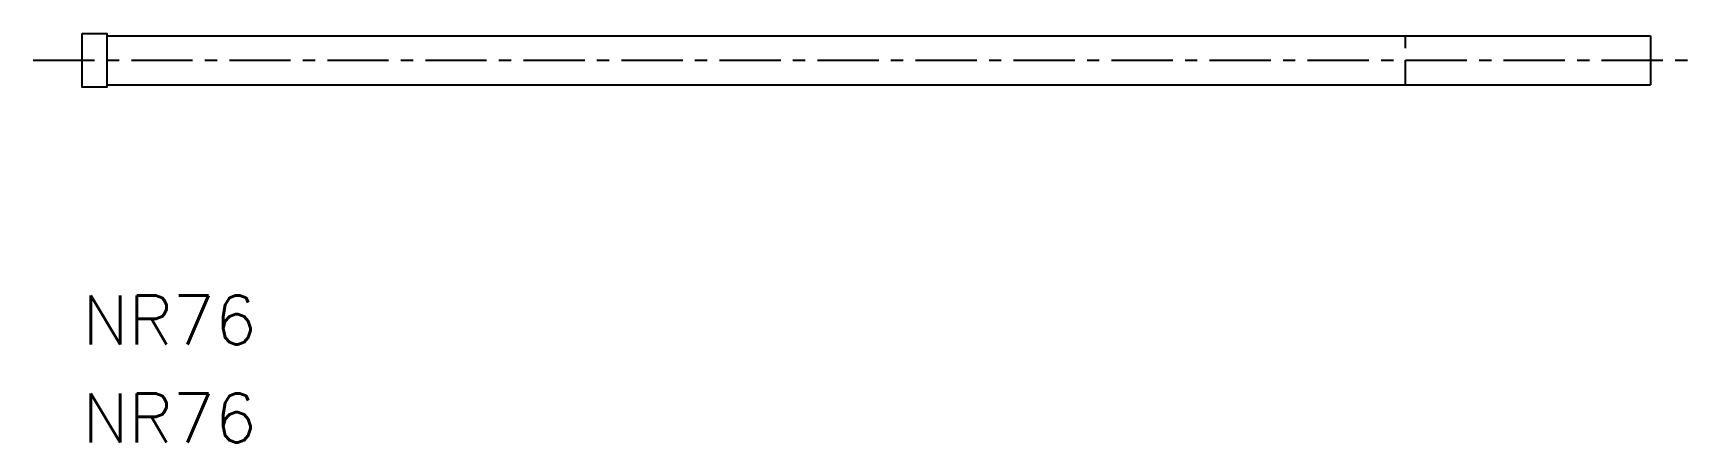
# Model space of a CAD drawing. Extents: x 212.9 to 246.9, y -174 to -165.7.
import ezdxf
from ezdxf.enums import TextEntityAlignment as Align

# ---------------------------------------------------------------- set-up
doc = ezdxf.new("R2010")
doc.units = 0
doc.linetypes.add('CENTER', pattern=[2, 1.25, -0.25, 0.25, -0.25])
doc.linetypes.add('DASHED', pattern=[0.75, 0.5, -0.25])
doc.layers.get('0').update_dxf_attribs({"linetype": 'CONTINUOUS'})
doc.layers.add('CENTER', color=1, linetype='CENTER')
doc.styles.get("Standard").update_dxf_attribs({"font": 'txt.shx', "width": 0.7, "bigfont": 'bigfont.shx'})

msp = doc.modelspace()

# ---------------------------------------------------------------- linework, layer by layer
at = {"color": 7, "linetype": 'CONTINUOUS'}
for p, q in [((214.433, -165.723), (245.933, -165.723)), ((245.933, -165.723), (245.933, -166.723)), ((214.433, -166.723), (245.933, -166.723))]:
    msp.add_line(p, q, dxfattribs=at)
at = {"color": 3, "linetype": 'DASHED'}
msp.add_line((240.933, -166.723), (240.933, -165.723), dxfattribs=at)
at = {"color": 7, "linetype": 'CONTINUOUS'}
msp.add_lwpolyline([(213.933, -165.673), (214.433, -165.673), (214.433, -166.773), (213.933, -166.773)], close=True, dxfattribs=at)
at = {"layer": 'CENTER', "color": 1, "linetype": 'CENTER'}
msp.add_line((212.933, -166.223), (246.933, -166.223), dxfattribs=at)

# ---------------------------------------------------------------- texts
at = {"color": 7, "linetype": 'CONTINUOUS'}
for p in [(213.933, -171.52), (213.933, -173.52)]:
    msp.add_text('NR76', height=1, dxfattribs=at).set_placement(p, align=Align.MIDDLE_LEFT)

doc.saveas('drawing.dxf')
